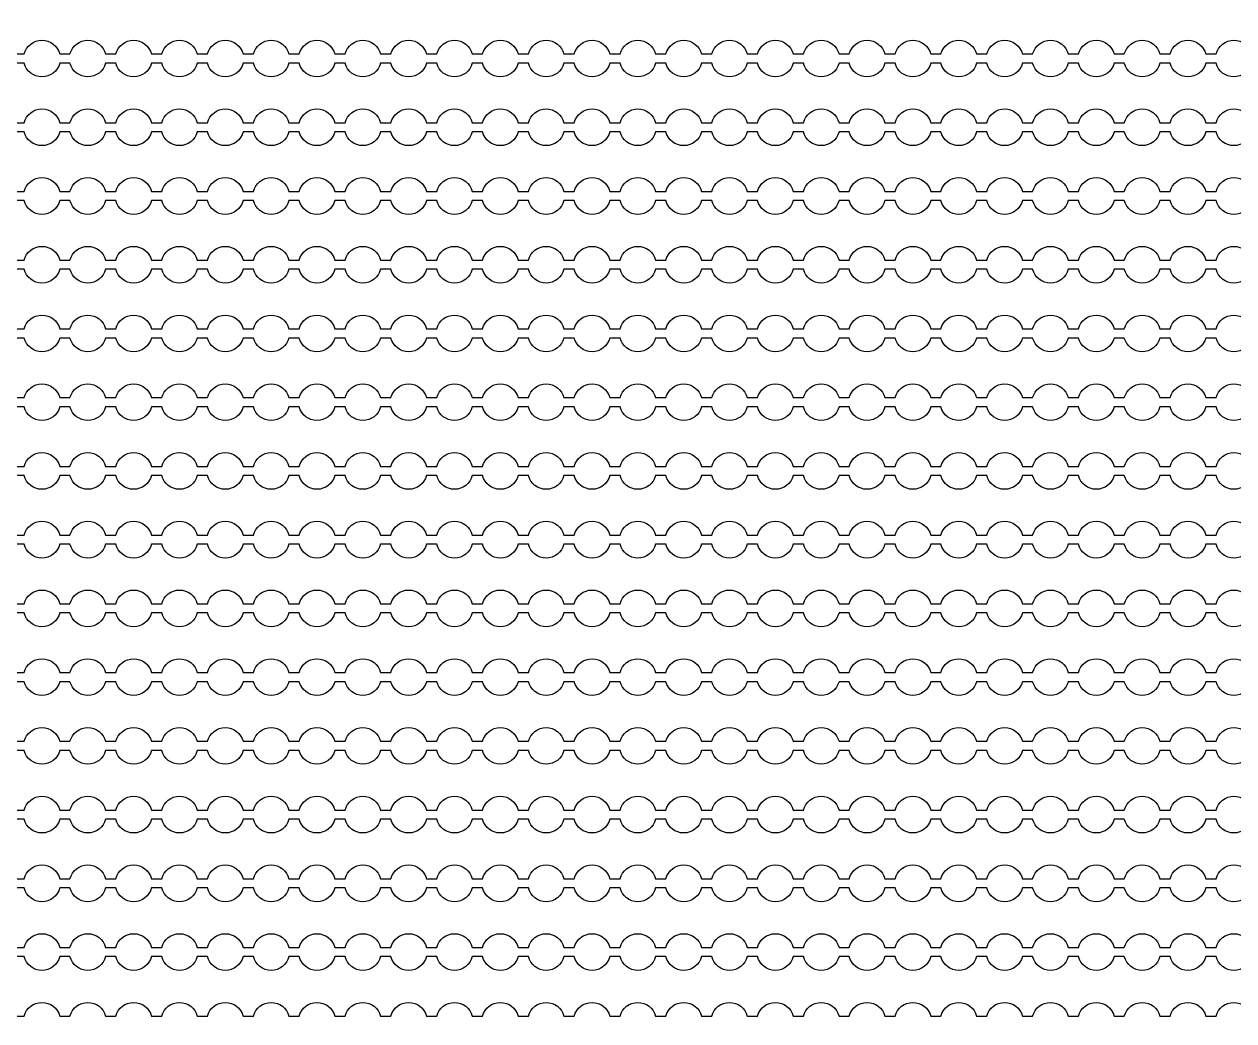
# Model space of a CAD drawing. Extents: x 4056 to 105656, y 4120 to 105720.
# Drawn here: x 65508 to 66827, y 45659 to 46746 of the extents above; entities that cross this region are included whole.
import ezdxf

# ---------------------------------------------------------------- set-up
doc = ezdxf.new("R2010")
doc.units = 13
doc.header["$MEASUREMENT"] = 0
doc.layers.add('Main Layer', color=7, linetype='Continuous', lineweight=0)

msp = doc.modelspace()

# ---------------------------------------------------------------- linework, layer by layer
for points in [[(65496.5, 46713.9), (65507.7, 46713.9, -0.774597), (65546.5, 46713.9), (65557.7, 46713.9, -0.774597), (65596.5, 46713.9), (65607.7, 46713.9, -0.774597), (65646.5, 46713.9), (65657.7, 46713.9, -0.774597), (65696.5, 46713.9), (65707.7, 46713.9, -0.774597), (65746.5, 46713.9), (65757.7, 46713.9, -0.774597), (65796.5, 46713.9), (65807.7, 46713.9, -0.774597), (65846.5, 46713.9), (65857.7, 46713.9, -0.774597), (65896.5, 46713.9), (65907.7, 46713.9, -0.774597), (65946.5, 46713.9), (65957.7, 46713.9, -0.774597), (65996.5, 46713.9), (66007.7, 46713.9, -0.774597), (66046.5, 46713.9), (66057.7, 46713.9, -0.774597), (66096.5, 46713.9), (66107.7, 46713.9, -0.774597), (66146.5, 46713.9), (66157.7, 46713.9, -0.774597), (66196.5, 46713.9), (66207.7, 46713.9, -0.774597), (66246.5, 46713.9), (66257.7, 46713.9, -0.774597), (66296.5, 46713.9), (66307.7, 46713.9, -0.774597), (66346.5, 46713.9), (66357.7, 46713.9, -0.774597), (66396.5, 46713.9), (66407.7, 46713.9, -0.774597), (66446.5, 46713.9), (66457.7, 46713.9, -0.774597), (66496.5, 46713.9), (66507.7, 46713.9, -0.774597), (66546.5, 46713.9), (66557.7, 46713.9, -0.774597), (66596.5, 46713.9), (66607.7, 46713.9, -0.774597), (66646.5, 46713.9), (66657.7, 46713.9, -0.774597), (66696.5, 46713.9), (66707.7, 46713.9, -0.774597), (66746.5, 46713.9), (66757.7, 46713.9, -0.774597), (66796.5, 46713.9), (66807.7, 46713.9, -0.774597), (66846.5, 46713.9)], [(66846.5, 46703.9, -0.774597), (66807.7, 46703.9), (66796.5, 46703.9, -0.774597), (66757.7, 46703.9), (66746.5, 46703.9, -0.774597), (66707.7, 46703.9), (66696.5, 46703.9, -0.774597), (66657.7, 46703.9), (66646.5, 46703.9, -0.774597), (66607.7, 46703.9), (66596.5, 46703.9, -0.774597), (66557.7, 46703.9), (66546.5, 46703.9, -0.774597), (66507.7, 46703.9), (66496.5, 46703.9, -0.774597), (66457.7, 46703.9), (66446.5, 46703.9, -0.774597), (66407.7, 46703.9), (66396.5, 46703.9, -0.774597), (66357.7, 46703.9), (66346.5, 46703.9, -0.774597), (66307.7, 46703.9), (66296.5, 46703.9, -0.774597), (66257.7, 46703.9), (66246.5, 46703.9, -0.774597), (66207.7, 46703.9), (66196.5, 46703.9, -0.774597), (66157.7, 46703.9), (66146.5, 46703.9, -0.774597), (66107.7, 46703.9), (66096.5, 46703.9, -0.774597), (66057.7, 46703.9), (66046.5, 46703.9, -0.774597), (66007.7, 46703.9), (65996.5, 46703.9, -0.774597), (65957.7, 46703.9), (65946.5, 46703.9, -0.774597), (65907.7, 46703.9), (65896.5, 46703.9, -0.774597), (65857.7, 46703.9), (65846.5, 46703.9, -0.774597), (65807.7, 46703.9), (65796.5, 46703.9, -0.774597), (65757.7, 46703.9), (65746.5, 46703.9, -0.774597), (65707.7, 46703.9), (65696.5, 46703.9, -0.774597), (65657.7, 46703.9), (65646.5, 46703.9, -0.774597), (65607.7, 46703.9), (65596.5, 46703.9, -0.774597), (65557.7, 46703.9), (65546.5, 46703.9, -0.774597), (65507.7, 46703.9), (65496.5, 46703.9, -0.774597)], [(65496.5, 46638.9), (65507.7, 46638.9, -0.774597), (65546.5, 46638.9), (65557.7, 46638.9, -0.774597), (65596.5, 46638.9), (65607.7, 46638.9, -0.774597), (65646.5, 46638.9), (65657.7, 46638.9, -0.774597), (65696.5, 46638.9), (65707.7, 46638.9, -0.774597), (65746.5, 46638.9), (65757.7, 46638.9, -0.774597), (65796.5, 46638.9), (65807.7, 46638.9, -0.774597), (65846.5, 46638.9), (65857.7, 46638.9, -0.774597), (65896.5, 46638.9), (65907.7, 46638.9, -0.774597), (65946.5, 46638.9), (65957.7, 46638.9, -0.774597), (65996.5, 46638.9), (66007.7, 46638.9, -0.774597), (66046.5, 46638.9), (66057.7, 46638.9, -0.774597), (66096.5, 46638.9), (66107.7, 46638.9, -0.774597), (66146.5, 46638.9), (66157.7, 46638.9, -0.774597), (66196.5, 46638.9), (66207.7, 46638.9, -0.774597), (66246.5, 46638.9), (66257.7, 46638.9, -0.774597), (66296.5, 46638.9), (66307.7, 46638.9, -0.774597), (66346.5, 46638.9), (66357.7, 46638.9, -0.774597), (66396.5, 46638.9), (66407.7, 46638.9, -0.774597), (66446.5, 46638.9), (66457.7, 46638.9, -0.774597), (66496.5, 46638.9), (66507.7, 46638.9, -0.774597), (66546.5, 46638.9), (66557.7, 46638.9, -0.774597), (66596.5, 46638.9), (66607.7, 46638.9, -0.774597), (66646.5, 46638.9), (66657.7, 46638.9, -0.774597), (66696.5, 46638.9), (66707.7, 46638.9, -0.774597), (66746.5, 46638.9), (66757.7, 46638.9, -0.774597), (66796.5, 46638.9), (66807.7, 46638.9, -0.774597), (66846.5, 46638.9)], [(66846.5, 46628.9, -0.774597), (66807.7, 46628.9), (66796.5, 46628.9, -0.774597), (66757.7, 46628.9), (66746.5, 46628.9, -0.774597), (66707.7, 46628.9), (66696.5, 46628.9, -0.774597), (66657.7, 46628.9), (66646.5, 46628.9, -0.774597), (66607.7, 46628.9), (66596.5, 46628.9, -0.774597), (66557.7, 46628.9), (66546.5, 46628.9, -0.774597), (66507.7, 46628.9), (66496.5, 46628.9, -0.774597), (66457.7, 46628.9), (66446.5, 46628.9, -0.774597), (66407.7, 46628.9), (66396.5, 46628.9, -0.774597), (66357.7, 46628.9), (66346.5, 46628.9, -0.774597), (66307.7, 46628.9), (66296.5, 46628.9, -0.774597), (66257.7, 46628.9), (66246.5, 46628.9, -0.774597), (66207.7, 46628.9), (66196.5, 46628.9, -0.774597), (66157.7, 46628.9), (66146.5, 46628.9, -0.774597), (66107.7, 46628.9), (66096.5, 46628.9, -0.774597), (66057.7, 46628.9), (66046.5, 46628.9, -0.774597), (66007.7, 46628.9), (65996.5, 46628.9, -0.774597), (65957.7, 46628.9), (65946.5, 46628.9, -0.774597), (65907.7, 46628.9), (65896.5, 46628.9, -0.774597), (65857.7, 46628.9), (65846.5, 46628.9, -0.774597), (65807.7, 46628.9), (65796.5, 46628.9, -0.774597), (65757.7, 46628.9), (65746.5, 46628.9, -0.774597), (65707.7, 46628.9), (65696.5, 46628.9, -0.774597), (65657.7, 46628.9), (65646.5, 46628.9, -0.774597), (65607.7, 46628.9), (65596.5, 46628.9, -0.774597), (65557.7, 46628.9), (65546.5, 46628.9, -0.774597), (65507.7, 46628.9), (65496.5, 46628.9, -0.774597)], [(65496.5, 46563.9), (65507.7, 46563.9, -0.774597), (65546.5, 46563.9), (65557.7, 46563.9, -0.774597), (65596.5, 46563.9), (65607.7, 46563.9, -0.774597), (65646.5, 46563.9), (65657.7, 46563.9, -0.774597), (65696.5, 46563.9), (65707.7, 46563.9, -0.774597), (65746.5, 46563.9), (65757.7, 46563.9, -0.774597), (65796.5, 46563.9), (65807.7, 46563.9, -0.774597), (65846.5, 46563.9), (65857.7, 46563.9, -0.774597), (65896.5, 46563.9), (65907.7, 46563.9, -0.774597), (65946.5, 46563.9), (65957.7, 46563.9, -0.774597), (65996.5, 46563.9), (66007.7, 46563.9, -0.774597), (66046.5, 46563.9), (66057.7, 46563.9, -0.774597), (66096.5, 46563.9), (66107.7, 46563.9, -0.774597), (66146.5, 46563.9), (66157.7, 46563.9, -0.774597), (66196.5, 46563.9), (66207.7, 46563.9, -0.774597), (66246.5, 46563.9), (66257.7, 46563.9, -0.774597), (66296.5, 46563.9), (66307.7, 46563.9, -0.774597), (66346.5, 46563.9), (66357.7, 46563.9, -0.774597), (66396.5, 46563.9), (66407.7, 46563.9, -0.774597), (66446.5, 46563.9), (66457.7, 46563.9, -0.774597), (66496.5, 46563.9), (66507.7, 46563.9, -0.774597), (66546.5, 46563.9), (66557.7, 46563.9, -0.774597), (66596.5, 46563.9), (66607.7, 46563.9, -0.774597), (66646.5, 46563.9), (66657.7, 46563.9, -0.774597), (66696.5, 46563.9), (66707.7, 46563.9, -0.774597), (66746.5, 46563.9), (66757.7, 46563.9, -0.774597), (66796.5, 46563.9), (66807.7, 46563.9, -0.774597), (66846.5, 46563.9)], [(66846.5, 46553.9, -0.774597), (66807.7, 46553.9), (66796.5, 46553.9, -0.774597), (66757.7, 46553.9), (66746.5, 46553.9, -0.774597), (66707.7, 46553.9), (66696.5, 46553.9, -0.774597), (66657.7, 46553.9), (66646.5, 46553.9, -0.774597), (66607.7, 46553.9), (66596.5, 46553.9, -0.774597), (66557.7, 46553.9), (66546.5, 46553.9, -0.774597), (66507.7, 46553.9), (66496.5, 46553.9, -0.774597), (66457.7, 46553.9), (66446.5, 46553.9, -0.774597), (66407.7, 46553.9), (66396.5, 46553.9, -0.774597), (66357.7, 46553.9), (66346.5, 46553.9, -0.774597), (66307.7, 46553.9), (66296.5, 46553.9, -0.774597), (66257.7, 46553.9), (66246.5, 46553.9, -0.774597), (66207.7, 46553.9), (66196.5, 46553.9, -0.774597), (66157.7, 46553.9), (66146.5, 46553.9, -0.774597), (66107.7, 46553.9), (66096.5, 46553.9, -0.774597), (66057.7, 46553.9), (66046.5, 46553.9, -0.774597), (66007.7, 46553.9), (65996.5, 46553.9, -0.774597), (65957.7, 46553.9), (65946.5, 46553.9, -0.774597), (65907.7, 46553.9), (65896.5, 46553.9, -0.774597), (65857.7, 46553.9), (65846.5, 46553.9, -0.774597), (65807.7, 46553.9), (65796.5, 46553.9, -0.774597), (65757.7, 46553.9), (65746.5, 46553.9, -0.774597), (65707.7, 46553.9), (65696.5, 46553.9, -0.774597), (65657.7, 46553.9), (65646.5, 46553.9, -0.774597), (65607.7, 46553.9), (65596.5, 46553.9, -0.774597), (65557.7, 46553.9), (65546.5, 46553.9, -0.774597), (65507.7, 46553.9), (65496.5, 46553.9, -0.774597)], [(65496.5, 46488.9), (65507.7, 46488.9, -0.774597), (65546.5, 46488.9), (65557.7, 46488.9, -0.774597), (65596.5, 46488.9), (65607.7, 46488.9, -0.774597), (65646.5, 46488.9), (65657.7, 46488.9, -0.774597), (65696.5, 46488.9), (65707.7, 46488.9, -0.774597), (65746.5, 46488.9), (65757.7, 46488.9, -0.774597), (65796.5, 46488.9), (65807.7, 46488.9, -0.774597), (65846.5, 46488.9), (65857.7, 46488.9, -0.774597), (65896.5, 46488.9), (65907.7, 46488.9, -0.774597), (65946.5, 46488.9), (65957.7, 46488.9, -0.774597), (65996.5, 46488.9), (66007.7, 46488.9, -0.774597), (66046.5, 46488.9), (66057.7, 46488.9, -0.774597), (66096.5, 46488.9), (66107.7, 46488.9, -0.774597), (66146.5, 46488.9), (66157.7, 46488.9, -0.774597), (66196.5, 46488.9), (66207.7, 46488.9, -0.774597), (66246.5, 46488.9), (66257.7, 46488.9, -0.774597), (66296.5, 46488.9), (66307.7, 46488.9, -0.774597), (66346.5, 46488.9), (66357.7, 46488.9, -0.774597), (66396.5, 46488.9), (66407.7, 46488.9, -0.774597), (66446.5, 46488.9), (66457.7, 46488.9, -0.774597), (66496.5, 46488.9), (66507.7, 46488.9, -0.774597), (66546.5, 46488.9), (66557.7, 46488.9, -0.774597), (66596.5, 46488.9), (66607.7, 46488.9, -0.774597), (66646.5, 46488.9), (66657.7, 46488.9, -0.774597), (66696.5, 46488.9), (66707.7, 46488.9, -0.774597), (66746.5, 46488.9), (66757.7, 46488.9, -0.774597), (66796.5, 46488.9), (66807.7, 46488.9, -0.774597), (66846.5, 46488.9)], [(66846.5, 46478.9, -0.774597), (66807.7, 46478.9), (66796.5, 46478.9, -0.774597), (66757.7, 46478.9), (66746.5, 46478.9, -0.774597), (66707.7, 46478.9), (66696.5, 46478.9, -0.774597), (66657.7, 46478.9), (66646.5, 46478.9, -0.774597), (66607.7, 46478.9), (66596.5, 46478.9, -0.774597), (66557.7, 46478.9), (66546.5, 46478.9, -0.774597), (66507.7, 46478.9), (66496.5, 46478.9, -0.774597), (66457.7, 46478.9), (66446.5, 46478.9, -0.774597), (66407.7, 46478.9), (66396.5, 46478.9, -0.774597), (66357.7, 46478.9), (66346.5, 46478.9, -0.774597), (66307.7, 46478.9), (66296.5, 46478.9, -0.774597), (66257.7, 46478.9), (66246.5, 46478.9, -0.774597), (66207.7, 46478.9), (66196.5, 46478.9, -0.774597), (66157.7, 46478.9), (66146.5, 46478.9, -0.774597), (66107.7, 46478.9), (66096.5, 46478.9, -0.774597), (66057.7, 46478.9), (66046.5, 46478.9, -0.774597), (66007.7, 46478.9), (65996.5, 46478.9, -0.774597), (65957.7, 46478.9), (65946.5, 46478.9, -0.774597), (65907.7, 46478.9), (65896.5, 46478.9, -0.774597), (65857.7, 46478.9), (65846.5, 46478.9, -0.774597), (65807.7, 46478.9), (65796.5, 46478.9, -0.774597), (65757.7, 46478.9), (65746.5, 46478.9, -0.774597), (65707.7, 46478.9), (65696.5, 46478.9, -0.774597), (65657.7, 46478.9), (65646.5, 46478.9, -0.774597), (65607.7, 46478.9), (65596.5, 46478.9, -0.774597), (65557.7, 46478.9), (65546.5, 46478.9, -0.774597), (65507.7, 46478.9), (65496.5, 46478.9, -0.774597)], [(65496.5, 46413.9), (65507.7, 46413.9, -0.774597), (65546.5, 46413.9), (65557.7, 46413.9, -0.774597), (65596.5, 46413.9), (65607.7, 46413.9, -0.774597), (65646.5, 46413.9), (65657.7, 46413.9, -0.774597), (65696.5, 46413.9), (65707.7, 46413.9, -0.774597), (65746.5, 46413.9), (65757.7, 46413.9, -0.774597), (65796.5, 46413.9), (65807.7, 46413.9, -0.774597), (65846.5, 46413.9), (65857.7, 46413.9, -0.774597), (65896.5, 46413.9), (65907.7, 46413.9, -0.774597), (65946.5, 46413.9), (65957.7, 46413.9, -0.774597), (65996.5, 46413.9), (66007.7, 46413.9, -0.774597), (66046.5, 46413.9), (66057.7, 46413.9, -0.774597), (66096.5, 46413.9), (66107.7, 46413.9, -0.774597), (66146.5, 46413.9), (66157.7, 46413.9, -0.774597), (66196.5, 46413.9), (66207.7, 46413.9, -0.774597), (66246.5, 46413.9), (66257.7, 46413.9, -0.774597), (66296.5, 46413.9), (66307.7, 46413.9, -0.774597), (66346.5, 46413.9), (66357.7, 46413.9, -0.774597), (66396.5, 46413.9), (66407.7, 46413.9, -0.774597), (66446.5, 46413.9), (66457.7, 46413.9, -0.774597), (66496.5, 46413.9), (66507.7, 46413.9, -0.774597), (66546.5, 46413.9), (66557.7, 46413.9, -0.774597), (66596.5, 46413.9), (66607.7, 46413.9, -0.774597), (66646.5, 46413.9), (66657.7, 46413.9, -0.774597), (66696.5, 46413.9), (66707.7, 46413.9, -0.774597), (66746.5, 46413.9), (66757.7, 46413.9, -0.774597), (66796.5, 46413.9), (66807.7, 46413.9, -0.774597), (66846.5, 46413.9)], [(66846.5, 46403.9, -0.774597), (66807.7, 46403.9), (66796.5, 46403.9, -0.774597), (66757.7, 46403.9), (66746.5, 46403.9, -0.774597), (66707.7, 46403.9), (66696.5, 46403.9, -0.774597), (66657.7, 46403.9), (66646.5, 46403.9, -0.774597), (66607.7, 46403.9), (66596.5, 46403.9, -0.774597), (66557.7, 46403.9), (66546.5, 46403.9, -0.774597), (66507.7, 46403.9), (66496.5, 46403.9, -0.774597), (66457.7, 46403.9), (66446.5, 46403.9, -0.774597), (66407.7, 46403.9), (66396.5, 46403.9, -0.774597), (66357.7, 46403.9), (66346.5, 46403.9, -0.774597), (66307.7, 46403.9), (66296.5, 46403.9, -0.774597), (66257.7, 46403.9), (66246.5, 46403.9, -0.774597), (66207.7, 46403.9), (66196.5, 46403.9, -0.774597), (66157.7, 46403.9), (66146.5, 46403.9, -0.774597), (66107.7, 46403.9), (66096.5, 46403.9, -0.774597), (66057.7, 46403.9), (66046.5, 46403.9, -0.774597), (66007.7, 46403.9), (65996.5, 46403.9, -0.774597), (65957.7, 46403.9), (65946.5, 46403.9, -0.774597), (65907.7, 46403.9), (65896.5, 46403.9, -0.774597), (65857.7, 46403.9), (65846.5, 46403.9, -0.774597), (65807.7, 46403.9), (65796.5, 46403.9, -0.774597), (65757.7, 46403.9), (65746.5, 46403.9, -0.774597), (65707.7, 46403.9), (65696.5, 46403.9, -0.774597), (65657.7, 46403.9), (65646.5, 46403.9, -0.774597), (65607.7, 46403.9), (65596.5, 46403.9, -0.774597), (65557.7, 46403.9), (65546.5, 46403.9, -0.774597), (65507.7, 46403.9), (65496.5, 46403.9, -0.774597)], [(65496.5, 46338.9), (65507.7, 46338.9, -0.774597), (65546.5, 46338.9), (65557.7, 46338.9, -0.774597), (65596.5, 46338.9), (65607.7, 46338.9, -0.774597), (65646.5, 46338.9), (65657.7, 46338.9, -0.774597), (65696.5, 46338.9), (65707.7, 46338.9, -0.774597), (65746.5, 46338.9), (65757.7, 46338.9, -0.774597), (65796.5, 46338.9), (65807.7, 46338.9, -0.774597), (65846.5, 46338.9), (65857.7, 46338.9, -0.774597), (65896.5, 46338.9), (65907.7, 46338.9, -0.774597), (65946.5, 46338.9), (65957.7, 46338.9, -0.774597), (65996.5, 46338.9), (66007.7, 46338.9, -0.774597), (66046.5, 46338.9), (66057.7, 46338.9, -0.774597), (66096.5, 46338.9), (66107.7, 46338.9, -0.774597), (66146.5, 46338.9), (66157.7, 46338.9, -0.774597), (66196.5, 46338.9), (66207.7, 46338.9, -0.774597), (66246.5, 46338.9), (66257.7, 46338.9, -0.774597), (66296.5, 46338.9), (66307.7, 46338.9, -0.774597), (66346.5, 46338.9), (66357.7, 46338.9, -0.774597), (66396.5, 46338.9), (66407.7, 46338.9, -0.774597), (66446.5, 46338.9), (66457.7, 46338.9, -0.774597), (66496.5, 46338.9), (66507.7, 46338.9, -0.774597), (66546.5, 46338.9), (66557.7, 46338.9, -0.774597), (66596.5, 46338.9), (66607.7, 46338.9, -0.774597), (66646.5, 46338.9), (66657.7, 46338.9, -0.774597), (66696.5, 46338.9), (66707.7, 46338.9, -0.774597), (66746.5, 46338.9), (66757.7, 46338.9, -0.774597), (66796.5, 46338.9), (66807.7, 46338.9, -0.774597), (66846.5, 46338.9)], [(66846.5, 46328.9, -0.774597), (66807.7, 46328.9), (66796.5, 46328.9, -0.774597), (66757.7, 46328.9), (66746.5, 46328.9, -0.774597), (66707.7, 46328.9), (66696.5, 46328.9, -0.774597), (66657.7, 46328.9), (66646.5, 46328.9, -0.774597), (66607.7, 46328.9), (66596.5, 46328.9, -0.774597), (66557.7, 46328.9), (66546.5, 46328.9, -0.774597), (66507.7, 46328.9), (66496.5, 46328.9, -0.774597), (66457.7, 46328.9), (66446.5, 46328.9, -0.774597), (66407.7, 46328.9), (66396.5, 46328.9, -0.774597), (66357.7, 46328.9), (66346.5, 46328.9, -0.774597), (66307.7, 46328.9), (66296.5, 46328.9, -0.774597), (66257.7, 46328.9), (66246.5, 46328.9, -0.774597), (66207.7, 46328.9), (66196.5, 46328.9, -0.774597), (66157.7, 46328.9), (66146.5, 46328.9, -0.774597), (66107.7, 46328.9), (66096.5, 46328.9, -0.774597), (66057.7, 46328.9), (66046.5, 46328.9, -0.774597), (66007.7, 46328.9), (65996.5, 46328.9, -0.774597), (65957.7, 46328.9), (65946.5, 46328.9, -0.774597), (65907.7, 46328.9), (65896.5, 46328.9, -0.774597), (65857.7, 46328.9), (65846.5, 46328.9, -0.774597), (65807.7, 46328.9), (65796.5, 46328.9, -0.774597), (65757.7, 46328.9), (65746.5, 46328.9, -0.774597), (65707.7, 46328.9), (65696.5, 46328.9, -0.774597), (65657.7, 46328.9), (65646.5, 46328.9, -0.774597), (65607.7, 46328.9), (65596.5, 46328.9, -0.774597), (65557.7, 46328.9), (65546.5, 46328.9, -0.774597), (65507.7, 46328.9), (65496.5, 46328.9, -0.774597)], [(65496.5, 46263.9), (65507.7, 46263.9, -0.774597), (65546.5, 46263.9), (65557.7, 46263.9, -0.774597), (65596.5, 46263.9), (65607.7, 46263.9, -0.774597), (65646.5, 46263.9), (65657.7, 46263.9, -0.774597), (65696.5, 46263.9), (65707.7, 46263.9, -0.774597), (65746.5, 46263.9), (65757.7, 46263.9, -0.774597), (65796.5, 46263.9), (65807.7, 46263.9, -0.774597), (65846.5, 46263.9), (65857.7, 46263.9, -0.774597), (65896.5, 46263.9), (65907.7, 46263.9, -0.774597), (65946.5, 46263.9), (65957.7, 46263.9, -0.774597), (65996.5, 46263.9), (66007.7, 46263.9, -0.774597), (66046.5, 46263.9), (66057.7, 46263.9, -0.774597), (66096.5, 46263.9), (66107.7, 46263.9, -0.774597), (66146.5, 46263.9), (66157.7, 46263.9, -0.774597), (66196.5, 46263.9), (66207.7, 46263.9, -0.774597), (66246.5, 46263.9), (66257.7, 46263.9, -0.774597), (66296.5, 46263.9), (66307.7, 46263.9, -0.774597), (66346.5, 46263.9), (66357.7, 46263.9, -0.774597), (66396.5, 46263.9), (66407.7, 46263.9, -0.774597), (66446.5, 46263.9), (66457.7, 46263.9, -0.774597), (66496.5, 46263.9), (66507.7, 46263.9, -0.774597), (66546.5, 46263.9), (66557.7, 46263.9, -0.774597), (66596.5, 46263.9), (66607.7, 46263.9, -0.774597), (66646.5, 46263.9), (66657.7, 46263.9, -0.774597), (66696.5, 46263.9), (66707.7, 46263.9, -0.774597), (66746.5, 46263.9), (66757.7, 46263.9, -0.774597), (66796.5, 46263.9), (66807.7, 46263.9, -0.774597), (66846.5, 46263.9)], [(66846.5, 46253.9, -0.774597), (66807.7, 46253.9), (66796.5, 46253.9, -0.774597), (66757.7, 46253.9), (66746.5, 46253.9, -0.774597), (66707.7, 46253.9), (66696.5, 46253.9, -0.774597), (66657.7, 46253.9), (66646.5, 46253.9, -0.774597), (66607.7, 46253.9), (66596.5, 46253.9, -0.774597), (66557.7, 46253.9), (66546.5, 46253.9, -0.774597), (66507.7, 46253.9), (66496.5, 46253.9, -0.774597), (66457.7, 46253.9), (66446.5, 46253.9, -0.774597), (66407.7, 46253.9), (66396.5, 46253.9, -0.774597), (66357.7, 46253.9), (66346.5, 46253.9, -0.774597), (66307.7, 46253.9), (66296.5, 46253.9, -0.774597), (66257.7, 46253.9), (66246.5, 46253.9, -0.774597), (66207.7, 46253.9), (66196.5, 46253.9, -0.774597), (66157.7, 46253.9), (66146.5, 46253.9, -0.774597), (66107.7, 46253.9), (66096.5, 46253.9, -0.774597), (66057.7, 46253.9), (66046.5, 46253.9, -0.774597), (66007.7, 46253.9), (65996.5, 46253.9, -0.774597), (65957.7, 46253.9), (65946.5, 46253.9, -0.774597), (65907.7, 46253.9), (65896.5, 46253.9, -0.774597), (65857.7, 46253.9), (65846.5, 46253.9, -0.774597), (65807.7, 46253.9), (65796.5, 46253.9, -0.774597), (65757.7, 46253.9), (65746.5, 46253.9, -0.774597), (65707.7, 46253.9), (65696.5, 46253.9, -0.774597), (65657.7, 46253.9), (65646.5, 46253.9, -0.774597), (65607.7, 46253.9), (65596.5, 46253.9, -0.774597), (65557.7, 46253.9), (65546.5, 46253.9, -0.774597), (65507.7, 46253.9), (65496.5, 46253.9, -0.774597)], [(65496.5, 46188.9), (65507.7, 46188.9, -0.774597), (65546.5, 46188.9), (65557.7, 46188.9, -0.774597), (65596.5, 46188.9), (65607.7, 46188.9, -0.774597), (65646.5, 46188.9), (65657.7, 46188.9, -0.774597), (65696.5, 46188.9), (65707.7, 46188.9, -0.774597), (65746.5, 46188.9), (65757.7, 46188.9, -0.774597), (65796.5, 46188.9), (65807.7, 46188.9, -0.774597), (65846.5, 46188.9), (65857.7, 46188.9, -0.774597), (65896.5, 46188.9), (65907.7, 46188.9, -0.774597), (65946.5, 46188.9), (65957.7, 46188.9, -0.774597), (65996.5, 46188.9), (66007.7, 46188.9, -0.774597), (66046.5, 46188.9), (66057.7, 46188.9, -0.774597), (66096.5, 46188.9), (66107.7, 46188.9, -0.774597), (66146.5, 46188.9), (66157.7, 46188.9, -0.774597), (66196.5, 46188.9), (66207.7, 46188.9, -0.774597), (66246.5, 46188.9), (66257.7, 46188.9, -0.774597), (66296.5, 46188.9), (66307.7, 46188.9, -0.774597), (66346.5, 46188.9), (66357.7, 46188.9, -0.774597), (66396.5, 46188.9), (66407.7, 46188.9, -0.774597), (66446.5, 46188.9), (66457.7, 46188.9, -0.774597), (66496.5, 46188.9), (66507.7, 46188.9, -0.774597), (66546.5, 46188.9), (66557.7, 46188.9, -0.774597), (66596.5, 46188.9), (66607.7, 46188.9, -0.774597), (66646.5, 46188.9), (66657.7, 46188.9, -0.774597), (66696.5, 46188.9), (66707.7, 46188.9, -0.774597), (66746.5, 46188.9), (66757.7, 46188.9, -0.774597), (66796.5, 46188.9), (66807.7, 46188.9, -0.774597), (66846.5, 46188.9)], [(66846.5, 46178.9, -0.774597), (66807.7, 46178.9), (66796.5, 46178.9, -0.774597), (66757.7, 46178.9), (66746.5, 46178.9, -0.774597), (66707.7, 46178.9), (66696.5, 46178.9, -0.774597), (66657.7, 46178.9), (66646.5, 46178.9, -0.774597), (66607.7, 46178.9), (66596.5, 46178.9, -0.774597), (66557.7, 46178.9), (66546.5, 46178.9, -0.774597), (66507.7, 46178.9), (66496.5, 46178.9, -0.774597), (66457.7, 46178.9), (66446.5, 46178.9, -0.774597), (66407.7, 46178.9), (66396.5, 46178.9, -0.774597), (66357.7, 46178.9), (66346.5, 46178.9, -0.774597), (66307.7, 46178.9), (66296.5, 46178.9, -0.774597), (66257.7, 46178.9), (66246.5, 46178.9, -0.774597), (66207.7, 46178.9), (66196.5, 46178.9, -0.774597), (66157.7, 46178.9), (66146.5, 46178.9, -0.774597), (66107.7, 46178.9), (66096.5, 46178.9, -0.774597), (66057.7, 46178.9), (66046.5, 46178.9, -0.774597), (66007.7, 46178.9), (65996.5, 46178.9, -0.774597), (65957.7, 46178.9), (65946.5, 46178.9, -0.774597), (65907.7, 46178.9), (65896.5, 46178.9, -0.774597), (65857.7, 46178.9), (65846.5, 46178.9, -0.774597), (65807.7, 46178.9), (65796.5, 46178.9, -0.774597), (65757.7, 46178.9), (65746.5, 46178.9, -0.774597), (65707.7, 46178.9), (65696.5, 46178.9, -0.774597), (65657.7, 46178.9), (65646.5, 46178.9, -0.774597), (65607.7, 46178.9), (65596.5, 46178.9, -0.774597), (65557.7, 46178.9), (65546.5, 46178.9, -0.774597), (65507.7, 46178.9), (65496.5, 46178.9, -0.774597)], [(65496.5, 46113.9), (65507.7, 46113.9, -0.774597), (65546.5, 46113.9), (65557.7, 46113.9, -0.774597), (65596.5, 46113.9), (65607.7, 46113.9, -0.774597), (65646.5, 46113.9), (65657.7, 46113.9, -0.774597), (65696.5, 46113.9), (65707.7, 46113.9, -0.774597), (65746.5, 46113.9), (65757.7, 46113.9, -0.774597), (65796.5, 46113.9), (65807.7, 46113.9, -0.774597), (65846.5, 46113.9), (65857.7, 46113.9, -0.774597), (65896.5, 46113.9), (65907.7, 46113.9, -0.774597), (65946.5, 46113.9), (65957.7, 46113.9, -0.774597), (65996.5, 46113.9), (66007.7, 46113.9, -0.774597), (66046.5, 46113.9), (66057.7, 46113.9, -0.774597), (66096.5, 46113.9), (66107.7, 46113.9, -0.774597), (66146.5, 46113.9), (66157.7, 46113.9, -0.774597), (66196.5, 46113.9), (66207.7, 46113.9, -0.774597), (66246.5, 46113.9), (66257.7, 46113.9, -0.774597), (66296.5, 46113.9), (66307.7, 46113.9, -0.774597), (66346.5, 46113.9), (66357.7, 46113.9, -0.774597), (66396.5, 46113.9), (66407.7, 46113.9, -0.774597), (66446.5, 46113.9), (66457.7, 46113.9, -0.774597), (66496.5, 46113.9), (66507.7, 46113.9, -0.774597), (66546.5, 46113.9), (66557.7, 46113.9, -0.774597), (66596.5, 46113.9), (66607.7, 46113.9, -0.774597), (66646.5, 46113.9), (66657.7, 46113.9, -0.774597), (66696.5, 46113.9), (66707.7, 46113.9, -0.774597), (66746.5, 46113.9), (66757.7, 46113.9, -0.774597), (66796.5, 46113.9), (66807.7, 46113.9, -0.774597), (66846.5, 46113.9)], [(66846.5, 46103.9, -0.774597), (66807.7, 46103.9), (66796.5, 46103.9, -0.774597), (66757.7, 46103.9), (66746.5, 46103.9, -0.774597), (66707.7, 46103.9), (66696.5, 46103.9, -0.774597), (66657.7, 46103.9), (66646.5, 46103.9, -0.774597), (66607.7, 46103.9), (66596.5, 46103.9, -0.774597), (66557.7, 46103.9), (66546.5, 46103.9, -0.774597), (66507.7, 46103.9), (66496.5, 46103.9, -0.774597), (66457.7, 46103.9), (66446.5, 46103.9, -0.774597), (66407.7, 46103.9), (66396.5, 46103.9, -0.774597), (66357.7, 46103.9), (66346.5, 46103.9, -0.774597), (66307.7, 46103.9), (66296.5, 46103.9, -0.774597), (66257.7, 46103.9), (66246.5, 46103.9, -0.774597), (66207.7, 46103.9), (66196.5, 46103.9, -0.774597), (66157.7, 46103.9), (66146.5, 46103.9, -0.774597), (66107.7, 46103.9), (66096.5, 46103.9, -0.774597), (66057.7, 46103.9), (66046.5, 46103.9, -0.774597), (66007.7, 46103.9), (65996.5, 46103.9, -0.774597), (65957.7, 46103.9), (65946.5, 46103.9, -0.774597), (65907.7, 46103.9), (65896.5, 46103.9, -0.774597), (65857.7, 46103.9), (65846.5, 46103.9, -0.774597), (65807.7, 46103.9), (65796.5, 46103.9, -0.774597), (65757.7, 46103.9), (65746.5, 46103.9, -0.774597), (65707.7, 46103.9), (65696.5, 46103.9, -0.774597), (65657.7, 46103.9), (65646.5, 46103.9, -0.774597), (65607.7, 46103.9), (65596.5, 46103.9, -0.774597), (65557.7, 46103.9), (65546.5, 46103.9, -0.774597), (65507.7, 46103.9), (65496.5, 46103.9, -0.774597)], [(65496.5, 46038.9), (65507.7, 46038.9, -0.774597), (65546.5, 46038.9), (65557.7, 46038.9, -0.774597), (65596.5, 46038.9), (65607.7, 46038.9, -0.774597), (65646.5, 46038.9), (65657.7, 46038.9, -0.774597), (65696.5, 46038.9), (65707.7, 46038.9, -0.774597), (65746.5, 46038.9), (65757.7, 46038.9, -0.774597), (65796.5, 46038.9), (65807.7, 46038.9, -0.774597), (65846.5, 46038.9), (65857.7, 46038.9, -0.774597), (65896.5, 46038.9), (65907.7, 46038.9, -0.774597), (65946.5, 46038.9), (65957.7, 46038.9, -0.774597), (65996.5, 46038.9), (66007.7, 46038.9, -0.774597), (66046.5, 46038.9), (66057.7, 46038.9, -0.774597), (66096.5, 46038.9), (66107.7, 46038.9, -0.774597), (66146.5, 46038.9), (66157.7, 46038.9, -0.774597), (66196.5, 46038.9), (66207.7, 46038.9, -0.774597), (66246.5, 46038.9), (66257.7, 46038.9, -0.774597), (66296.5, 46038.9), (66307.7, 46038.9, -0.774597), (66346.5, 46038.9), (66357.7, 46038.9, -0.774597), (66396.5, 46038.9), (66407.7, 46038.9, -0.774597), (66446.5, 46038.9), (66457.7, 46038.9, -0.774597), (66496.5, 46038.9), (66507.7, 46038.9, -0.774597), (66546.5, 46038.9), (66557.7, 46038.9, -0.774597), (66596.5, 46038.9), (66607.7, 46038.9, -0.774597), (66646.5, 46038.9), (66657.7, 46038.9, -0.774597), (66696.5, 46038.9), (66707.7, 46038.9, -0.774597), (66746.5, 46038.9), (66757.7, 46038.9, -0.774597), (66796.5, 46038.9), (66807.7, 46038.9, -0.774597), (66846.5, 46038.9)], [(66846.5, 46028.9, -0.774597), (66807.7, 46028.9), (66796.5, 46028.9, -0.774597), (66757.7, 46028.9), (66746.5, 46028.9, -0.774597), (66707.7, 46028.9), (66696.5, 46028.9, -0.774597), (66657.7, 46028.9), (66646.5, 46028.9, -0.774597), (66607.7, 46028.9), (66596.5, 46028.9, -0.774597), (66557.7, 46028.9), (66546.5, 46028.9, -0.774597), (66507.7, 46028.9), (66496.5, 46028.9, -0.774597), (66457.7, 46028.9), (66446.5, 46028.9, -0.774597), (66407.7, 46028.9), (66396.5, 46028.9, -0.774597), (66357.7, 46028.9), (66346.5, 46028.9, -0.774597), (66307.7, 46028.9), (66296.5, 46028.9, -0.774597), (66257.7, 46028.9), (66246.5, 46028.9, -0.774597), (66207.7, 46028.9), (66196.5, 46028.9, -0.774597), (66157.7, 46028.9), (66146.5, 46028.9, -0.774597), (66107.7, 46028.9), (66096.5, 46028.9, -0.774597), (66057.7, 46028.9), (66046.5, 46028.9, -0.774597), (66007.7, 46028.9), (65996.5, 46028.9, -0.774597), (65957.7, 46028.9), (65946.5, 46028.9, -0.774597), (65907.7, 46028.9), (65896.5, 46028.9, -0.774597), (65857.7, 46028.9), (65846.5, 46028.9, -0.774597), (65807.7, 46028.9), (65796.5, 46028.9, -0.774597), (65757.7, 46028.9), (65746.5, 46028.9, -0.774597), (65707.7, 46028.9), (65696.5, 46028.9, -0.774597), (65657.7, 46028.9), (65646.5, 46028.9, -0.774597), (65607.7, 46028.9), (65596.5, 46028.9, -0.774597), (65557.7, 46028.9), (65546.5, 46028.9, -0.774597), (65507.7, 46028.9), (65496.5, 46028.9, -0.774597)], [(65496.5, 45963.9), (65507.7, 45963.9, -0.774597), (65546.5, 45963.9), (65557.7, 45963.9, -0.774597), (65596.5, 45963.9), (65607.7, 45963.9, -0.774597), (65646.5, 45963.9), (65657.7, 45963.9, -0.774597), (65696.5, 45963.9), (65707.7, 45963.9, -0.774597), (65746.5, 45963.9), (65757.7, 45963.9, -0.774597), (65796.5, 45963.9), (65807.7, 45963.9, -0.774597), (65846.5, 45963.9), (65857.7, 45963.9, -0.774597), (65896.5, 45963.9), (65907.7, 45963.9, -0.774597), (65946.5, 45963.9), (65957.7, 45963.9, -0.774597), (65996.5, 45963.9), (66007.7, 45963.9, -0.774597), (66046.5, 45963.9), (66057.7, 45963.9, -0.774597), (66096.5, 45963.9), (66107.7, 45963.9, -0.774597), (66146.5, 45963.9), (66157.7, 45963.9, -0.774597), (66196.5, 45963.9), (66207.7, 45963.9, -0.774597), (66246.5, 45963.9), (66257.7, 45963.9, -0.774597), (66296.5, 45963.9), (66307.7, 45963.9, -0.774597), (66346.5, 45963.9), (66357.7, 45963.9, -0.774597), (66396.5, 45963.9), (66407.7, 45963.9, -0.774597), (66446.5, 45963.9), (66457.7, 45963.9, -0.774597), (66496.5, 45963.9), (66507.7, 45963.9, -0.774597), (66546.5, 45963.9), (66557.7, 45963.9, -0.774597), (66596.5, 45963.9), (66607.7, 45963.9, -0.774597), (66646.5, 45963.9), (66657.7, 45963.9, -0.774597), (66696.5, 45963.9), (66707.7, 45963.9, -0.774597), (66746.5, 45963.9), (66757.7, 45963.9, -0.774597), (66796.5, 45963.9), (66807.7, 45963.9, -0.774597), (66846.5, 45963.9)], [(66846.5, 45953.9, -0.774597), (66807.7, 45953.9), (66796.5, 45953.9, -0.774597), (66757.7, 45953.9), (66746.5, 45953.9, -0.774597), (66707.7, 45953.9), (66696.5, 45953.9, -0.774597), (66657.7, 45953.9), (66646.5, 45953.9, -0.774597), (66607.7, 45953.9), (66596.5, 45953.9, -0.774597), (66557.7, 45953.9), (66546.5, 45953.9, -0.774597), (66507.7, 45953.9), (66496.5, 45953.9, -0.774597), (66457.7, 45953.9), (66446.5, 45953.9, -0.774597), (66407.7, 45953.9), (66396.5, 45953.9, -0.774597), (66357.7, 45953.9), (66346.5, 45953.9, -0.774597), (66307.7, 45953.9), (66296.5, 45953.9, -0.774597), (66257.7, 45953.9), (66246.5, 45953.9, -0.774597), (66207.7, 45953.9), (66196.5, 45953.9, -0.774597), (66157.7, 45953.9), (66146.5, 45953.9, -0.774597), (66107.7, 45953.9), (66096.5, 45953.9, -0.774597), (66057.7, 45953.9), (66046.5, 45953.9, -0.774597), (66007.7, 45953.9), (65996.5, 45953.9, -0.774597), (65957.7, 45953.9), (65946.5, 45953.9, -0.774597), (65907.7, 45953.9), (65896.5, 45953.9, -0.774597), (65857.7, 45953.9), (65846.5, 45953.9, -0.774597), (65807.7, 45953.9), (65796.5, 45953.9, -0.774597), (65757.7, 45953.9), (65746.5, 45953.9, -0.774597), (65707.7, 45953.9), (65696.5, 45953.9, -0.774597), (65657.7, 45953.9), (65646.5, 45953.9, -0.774597), (65607.7, 45953.9), (65596.5, 45953.9, -0.774597), (65557.7, 45953.9), (65546.5, 45953.9, -0.774597), (65507.7, 45953.9), (65496.5, 45953.9, -0.774597)], [(65496.5, 45888.9), (65507.7, 45888.9, -0.774597), (65546.5, 45888.9), (65557.7, 45888.9, -0.774597), (65596.5, 45888.9), (65607.7, 45888.9, -0.774597), (65646.5, 45888.9), (65657.7, 45888.9, -0.774597), (65696.5, 45888.9), (65707.7, 45888.9, -0.774597), (65746.5, 45888.9), (65757.7, 45888.9, -0.774597), (65796.5, 45888.9), (65807.7, 45888.9, -0.774597), (65846.5, 45888.9), (65857.7, 45888.9, -0.774597), (65896.5, 45888.9), (65907.7, 45888.9, -0.774597), (65946.5, 45888.9), (65957.7, 45888.9, -0.774597), (65996.5, 45888.9), (66007.7, 45888.9, -0.774597), (66046.5, 45888.9), (66057.7, 45888.9, -0.774597), (66096.5, 45888.9), (66107.7, 45888.9, -0.774597), (66146.5, 45888.9), (66157.7, 45888.9, -0.774597), (66196.5, 45888.9), (66207.7, 45888.9, -0.774597), (66246.5, 45888.9), (66257.7, 45888.9, -0.774597), (66296.5, 45888.9), (66307.7, 45888.9, -0.774597), (66346.5, 45888.9), (66357.7, 45888.9, -0.774597), (66396.5, 45888.9), (66407.7, 45888.9, -0.774597), (66446.5, 45888.9), (66457.7, 45888.9, -0.774597), (66496.5, 45888.9), (66507.7, 45888.9, -0.774597), (66546.5, 45888.9), (66557.7, 45888.9, -0.774597), (66596.5, 45888.9), (66607.7, 45888.9, -0.774597), (66646.5, 45888.9), (66657.7, 45888.9, -0.774597), (66696.5, 45888.9), (66707.7, 45888.9, -0.774597), (66746.5, 45888.9), (66757.7, 45888.9, -0.774597), (66796.5, 45888.9), (66807.7, 45888.9, -0.774597), (66846.5, 45888.9)], [(66846.5, 45878.9, -0.774597), (66807.7, 45878.9), (66796.5, 45878.9, -0.774597), (66757.7, 45878.9), (66746.5, 45878.9, -0.774597), (66707.7, 45878.9), (66696.5, 45878.9, -0.774597), (66657.7, 45878.9), (66646.5, 45878.9, -0.774597), (66607.7, 45878.9), (66596.5, 45878.9, -0.774597), (66557.7, 45878.9), (66546.5, 45878.9, -0.774597), (66507.7, 45878.9), (66496.5, 45878.9, -0.774597), (66457.7, 45878.9), (66446.5, 45878.9, -0.774597), (66407.7, 45878.9), (66396.5, 45878.9, -0.774597), (66357.7, 45878.9), (66346.5, 45878.9, -0.774597), (66307.7, 45878.9), (66296.5, 45878.9, -0.774597), (66257.7, 45878.9), (66246.5, 45878.9, -0.774597), (66207.7, 45878.9), (66196.5, 45878.9, -0.774597), (66157.7, 45878.9), (66146.5, 45878.9, -0.774597), (66107.7, 45878.9), (66096.5, 45878.9, -0.774597), (66057.7, 45878.9), (66046.5, 45878.9, -0.774597), (66007.7, 45878.9), (65996.5, 45878.9, -0.774597), (65957.7, 45878.9), (65946.5, 45878.9, -0.774597), (65907.7, 45878.9), (65896.5, 45878.9, -0.774597), (65857.7, 45878.9), (65846.5, 45878.9, -0.774597), (65807.7, 45878.9), (65796.5, 45878.9, -0.774597), (65757.7, 45878.9), (65746.5, 45878.9, -0.774597), (65707.7, 45878.9), (65696.5, 45878.9, -0.774597), (65657.7, 45878.9), (65646.5, 45878.9, -0.774597), (65607.7, 45878.9), (65596.5, 45878.9, -0.774597), (65557.7, 45878.9), (65546.5, 45878.9, -0.774597), (65507.7, 45878.9), (65496.5, 45878.9, -0.774597)], [(65496.5, 45813.9), (65507.7, 45813.9, -0.774597), (65546.5, 45813.9), (65557.7, 45813.9, -0.774597), (65596.5, 45813.9), (65607.7, 45813.9, -0.774597), (65646.5, 45813.9), (65657.7, 45813.9, -0.774597), (65696.5, 45813.9), (65707.7, 45813.9, -0.774597), (65746.5, 45813.9), (65757.7, 45813.9, -0.774597), (65796.5, 45813.9), (65807.7, 45813.9, -0.774597), (65846.5, 45813.9), (65857.7, 45813.9, -0.774597), (65896.5, 45813.9), (65907.7, 45813.9, -0.774597), (65946.5, 45813.9), (65957.7, 45813.9, -0.774597), (65996.5, 45813.9), (66007.7, 45813.9, -0.774597), (66046.5, 45813.9), (66057.7, 45813.9, -0.774597), (66096.5, 45813.9), (66107.7, 45813.9, -0.774597), (66146.5, 45813.9), (66157.7, 45813.9, -0.774597), (66196.5, 45813.9), (66207.7, 45813.9, -0.774597), (66246.5, 45813.9), (66257.7, 45813.9, -0.774597), (66296.5, 45813.9), (66307.7, 45813.9, -0.774597), (66346.5, 45813.9), (66357.7, 45813.9, -0.774597), (66396.5, 45813.9), (66407.7, 45813.9, -0.774597), (66446.5, 45813.9), (66457.7, 45813.9, -0.774597), (66496.5, 45813.9), (66507.7, 45813.9, -0.774597), (66546.5, 45813.9), (66557.7, 45813.9, -0.774597), (66596.5, 45813.9), (66607.7, 45813.9, -0.774597), (66646.5, 45813.9), (66657.7, 45813.9, -0.774597), (66696.5, 45813.9), (66707.7, 45813.9, -0.774597), (66746.5, 45813.9), (66757.7, 45813.9, -0.774597), (66796.5, 45813.9), (66807.7, 45813.9, -0.774597), (66846.5, 45813.9)], [(66846.5, 45803.9, -0.774597), (66807.7, 45803.9), (66796.5, 45803.9, -0.774597), (66757.7, 45803.9), (66746.5, 45803.9, -0.774597), (66707.7, 45803.9), (66696.5, 45803.9, -0.774597), (66657.7, 45803.9), (66646.5, 45803.9, -0.774597), (66607.7, 45803.9), (66596.5, 45803.9, -0.774597), (66557.7, 45803.9), (66546.5, 45803.9, -0.774597), (66507.7, 45803.9), (66496.5, 45803.9, -0.774597), (66457.7, 45803.9), (66446.5, 45803.9, -0.774597), (66407.7, 45803.9), (66396.5, 45803.9, -0.774597), (66357.7, 45803.9), (66346.5, 45803.9, -0.774597), (66307.7, 45803.9), (66296.5, 45803.9, -0.774597), (66257.7, 45803.9), (66246.5, 45803.9, -0.774597), (66207.7, 45803.9), (66196.5, 45803.9, -0.774597), (66157.7, 45803.9), (66146.5, 45803.9, -0.774597), (66107.7, 45803.9), (66096.5, 45803.9, -0.774597), (66057.7, 45803.9), (66046.5, 45803.9, -0.774597), (66007.7, 45803.9), (65996.5, 45803.9, -0.774597), (65957.7, 45803.9), (65946.5, 45803.9, -0.774597), (65907.7, 45803.9), (65896.5, 45803.9, -0.774597), (65857.7, 45803.9), (65846.5, 45803.9, -0.774597), (65807.7, 45803.9), (65796.5, 45803.9, -0.774597), (65757.7, 45803.9), (65746.5, 45803.9, -0.774597), (65707.7, 45803.9), (65696.5, 45803.9, -0.774597), (65657.7, 45803.9), (65646.5, 45803.9, -0.774597), (65607.7, 45803.9), (65596.5, 45803.9, -0.774597), (65557.7, 45803.9), (65546.5, 45803.9, -0.774597), (65507.7, 45803.9), (65496.5, 45803.9, -0.774597)], [(65496.5, 45738.9), (65507.7, 45738.9, -0.774597), (65546.5, 45738.9), (65557.7, 45738.9, -0.774597), (65596.5, 45738.9), (65607.7, 45738.9, -0.774597), (65646.5, 45738.9), (65657.7, 45738.9, -0.774597), (65696.5, 45738.9), (65707.7, 45738.9, -0.774597), (65746.5, 45738.9), (65757.7, 45738.9, -0.774597), (65796.5, 45738.9), (65807.7, 45738.9, -0.774597), (65846.5, 45738.9), (65857.7, 45738.9, -0.774597), (65896.5, 45738.9), (65907.7, 45738.9, -0.774597), (65946.5, 45738.9), (65957.7, 45738.9, -0.774597), (65996.5, 45738.9), (66007.7, 45738.9, -0.774597), (66046.5, 45738.9), (66057.7, 45738.9, -0.774597), (66096.5, 45738.9), (66107.7, 45738.9, -0.774597), (66146.5, 45738.9), (66157.7, 45738.9, -0.774597), (66196.5, 45738.9), (66207.7, 45738.9, -0.774597), (66246.5, 45738.9), (66257.7, 45738.9, -0.774597), (66296.5, 45738.9), (66307.7, 45738.9, -0.774597), (66346.5, 45738.9), (66357.7, 45738.9, -0.774597), (66396.5, 45738.9), (66407.7, 45738.9, -0.774597), (66446.5, 45738.9), (66457.7, 45738.9, -0.774597), (66496.5, 45738.9), (66507.7, 45738.9, -0.774597), (66546.5, 45738.9), (66557.7, 45738.9, -0.774597), (66596.5, 45738.9), (66607.7, 45738.9, -0.774597), (66646.5, 45738.9), (66657.7, 45738.9, -0.774597), (66696.5, 45738.9), (66707.7, 45738.9, -0.774597), (66746.5, 45738.9), (66757.7, 45738.9, -0.774597), (66796.5, 45738.9), (66807.7, 45738.9, -0.774597), (66846.5, 45738.9)], [(66846.5, 45728.9, -0.774597), (66807.7, 45728.9), (66796.5, 45728.9, -0.774597), (66757.7, 45728.9), (66746.5, 45728.9, -0.774597), (66707.7, 45728.9), (66696.5, 45728.9, -0.774597), (66657.7, 45728.9), (66646.5, 45728.9, -0.774597), (66607.7, 45728.9), (66596.5, 45728.9, -0.774597), (66557.7, 45728.9), (66546.5, 45728.9, -0.774597), (66507.7, 45728.9), (66496.5, 45728.9, -0.774597), (66457.7, 45728.9), (66446.5, 45728.9, -0.774597), (66407.7, 45728.9), (66396.5, 45728.9, -0.774597), (66357.7, 45728.9), (66346.5, 45728.9, -0.774597), (66307.7, 45728.9), (66296.5, 45728.9, -0.774597), (66257.7, 45728.9), (66246.5, 45728.9, -0.774597), (66207.7, 45728.9), (66196.5, 45728.9, -0.774597), (66157.7, 45728.9), (66146.5, 45728.9, -0.774597), (66107.7, 45728.9), (66096.5, 45728.9, -0.774597), (66057.7, 45728.9), (66046.5, 45728.9, -0.774597), (66007.7, 45728.9), (65996.5, 45728.9, -0.774597), (65957.7, 45728.9), (65946.5, 45728.9, -0.774597), (65907.7, 45728.9), (65896.5, 45728.9, -0.774597), (65857.7, 45728.9), (65846.5, 45728.9, -0.774597), (65807.7, 45728.9), (65796.5, 45728.9, -0.774597), (65757.7, 45728.9), (65746.5, 45728.9, -0.774597), (65707.7, 45728.9), (65696.5, 45728.9, -0.774597), (65657.7, 45728.9), (65646.5, 45728.9, -0.774597), (65607.7, 45728.9), (65596.5, 45728.9, -0.774597), (65557.7, 45728.9), (65546.5, 45728.9, -0.774597), (65507.7, 45728.9), (65496.5, 45728.9, -0.774597)], [(65496.5, 45663.9), (65507.7, 45663.9, -0.774597), (65546.5, 45663.9), (65557.7, 45663.9, -0.774597), (65596.5, 45663.9), (65607.7, 45663.9, -0.774597), (65646.5, 45663.9), (65657.7, 45663.9, -0.774597), (65696.5, 45663.9), (65707.7, 45663.9, -0.774597), (65746.5, 45663.9), (65757.7, 45663.9, -0.774597), (65796.5, 45663.9), (65807.7, 45663.9, -0.774597), (65846.5, 45663.9), (65857.7, 45663.9, -0.774597), (65896.5, 45663.9), (65907.7, 45663.9, -0.774597), (65946.5, 45663.9), (65957.7, 45663.9, -0.774597), (65996.5, 45663.9), (66007.7, 45663.9, -0.774597), (66046.5, 45663.9), (66057.7, 45663.9, -0.774597), (66096.5, 45663.9), (66107.7, 45663.9, -0.774597), (66146.5, 45663.9), (66157.7, 45663.9, -0.774597), (66196.5, 45663.9), (66207.7, 45663.9, -0.774597), (66246.5, 45663.9), (66257.7, 45663.9, -0.774597), (66296.5, 45663.9), (66307.7, 45663.9, -0.774597), (66346.5, 45663.9), (66357.7, 45663.9, -0.774597), (66396.5, 45663.9), (66407.7, 45663.9, -0.774597), (66446.5, 45663.9), (66457.7, 45663.9, -0.774597), (66496.5, 45663.9), (66507.7, 45663.9, -0.774597), (66546.5, 45663.9), (66557.7, 45663.9, -0.774597), (66596.5, 45663.9), (66607.7, 45663.9, -0.774597), (66646.5, 45663.9), (66657.7, 45663.9, -0.774597), (66696.5, 45663.9), (66707.7, 45663.9, -0.774597), (66746.5, 45663.9), (66757.7, 45663.9, -0.774597), (66796.5, 45663.9), (66807.7, 45663.9, -0.774597), (66846.5, 45663.9)]]:
    msp.add_lwpolyline(points, format="xyb")
at = {"layer": 'Main Layer'}
msp.add_circle((54856, 54920.5), 50800, dxfattribs=at)

doc.saveas('drawing.dxf')
